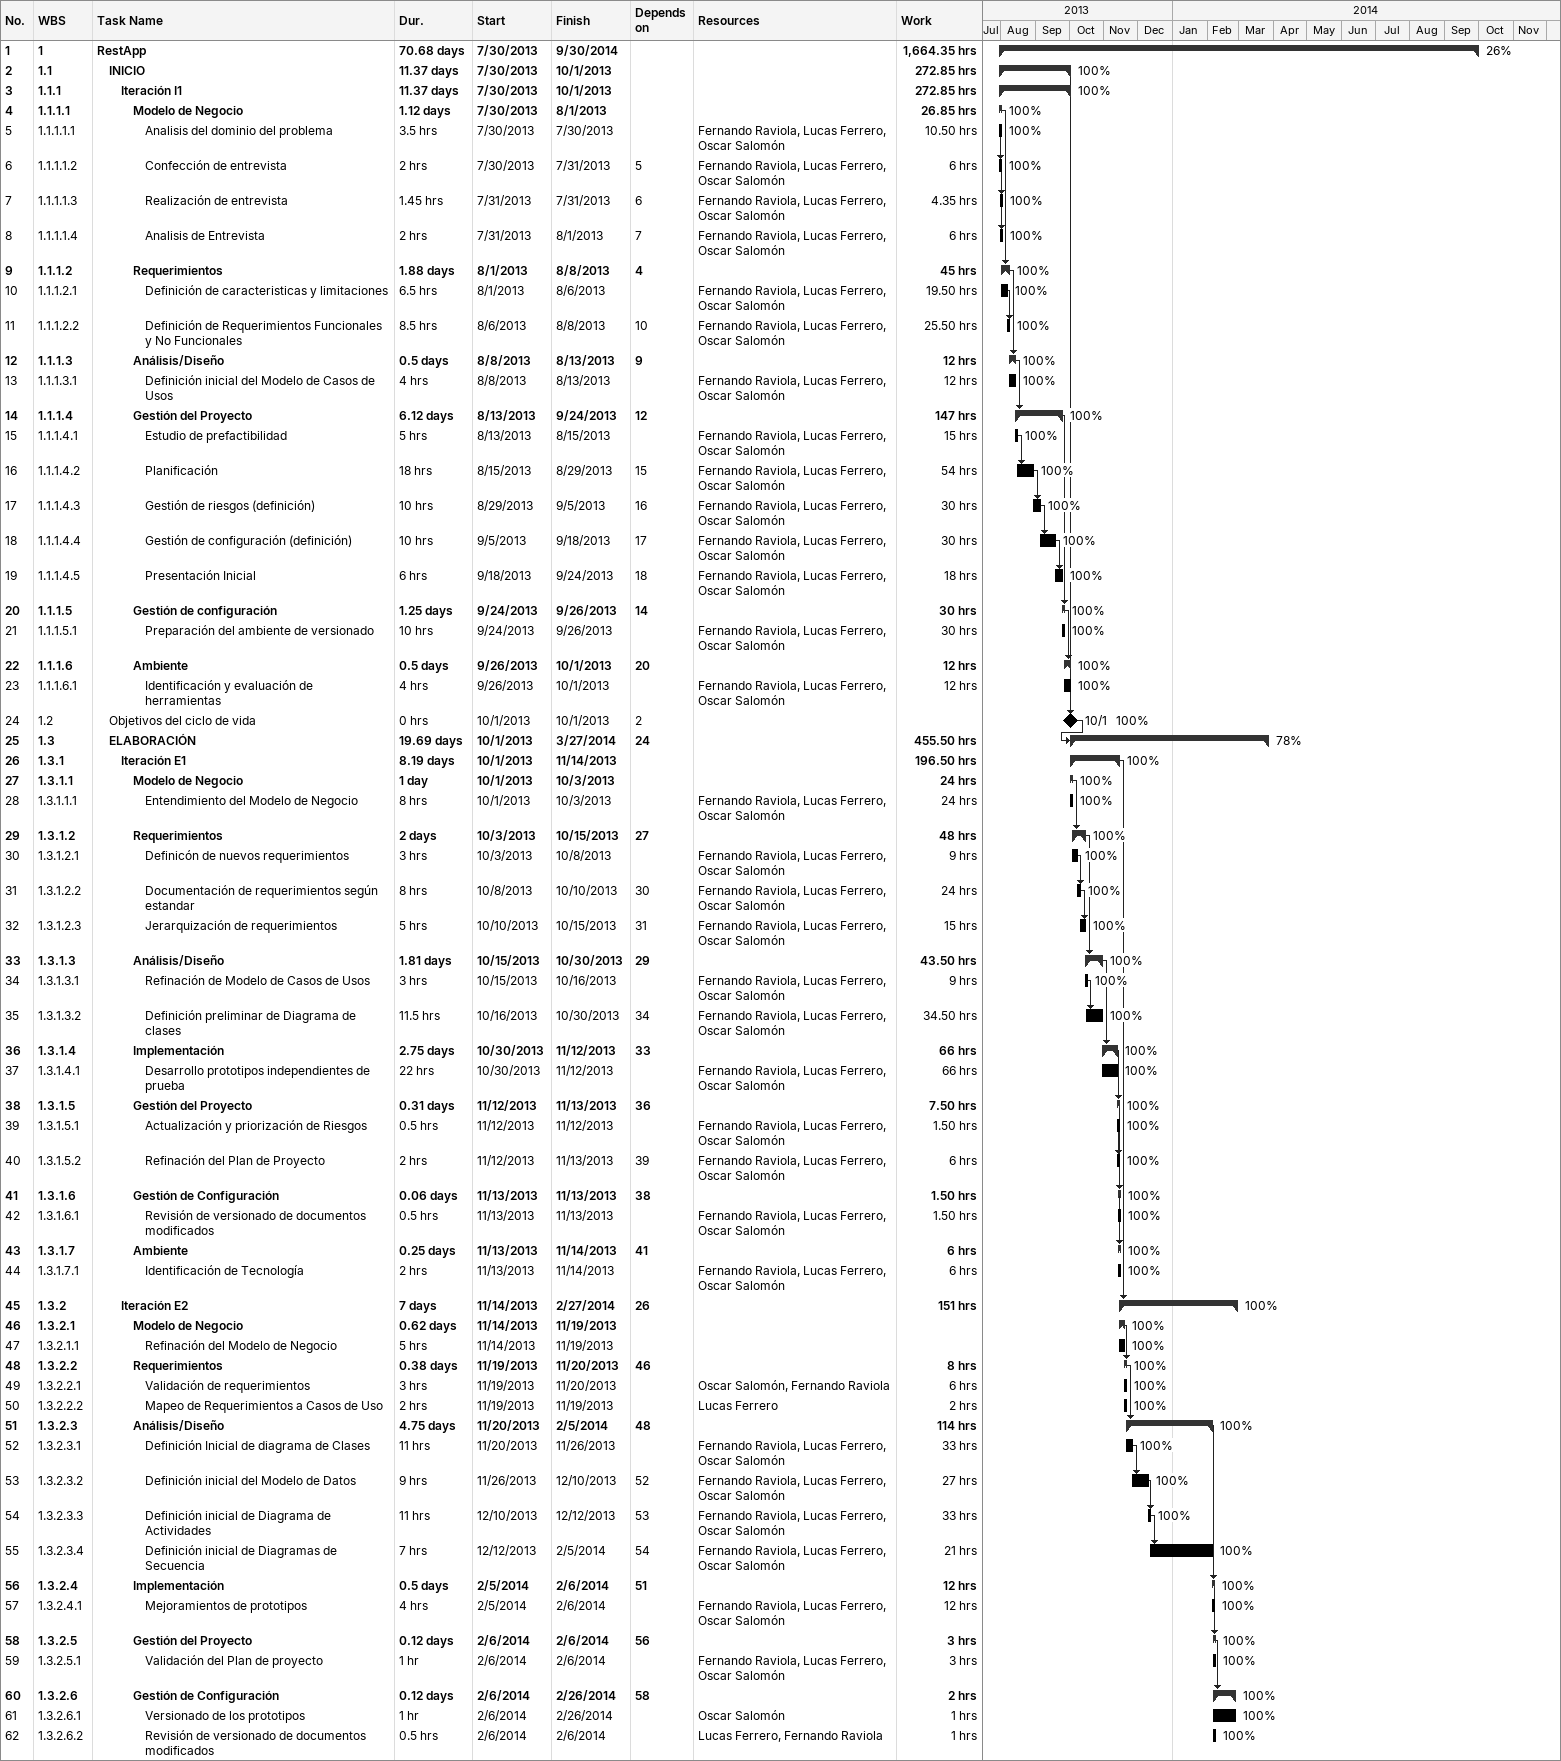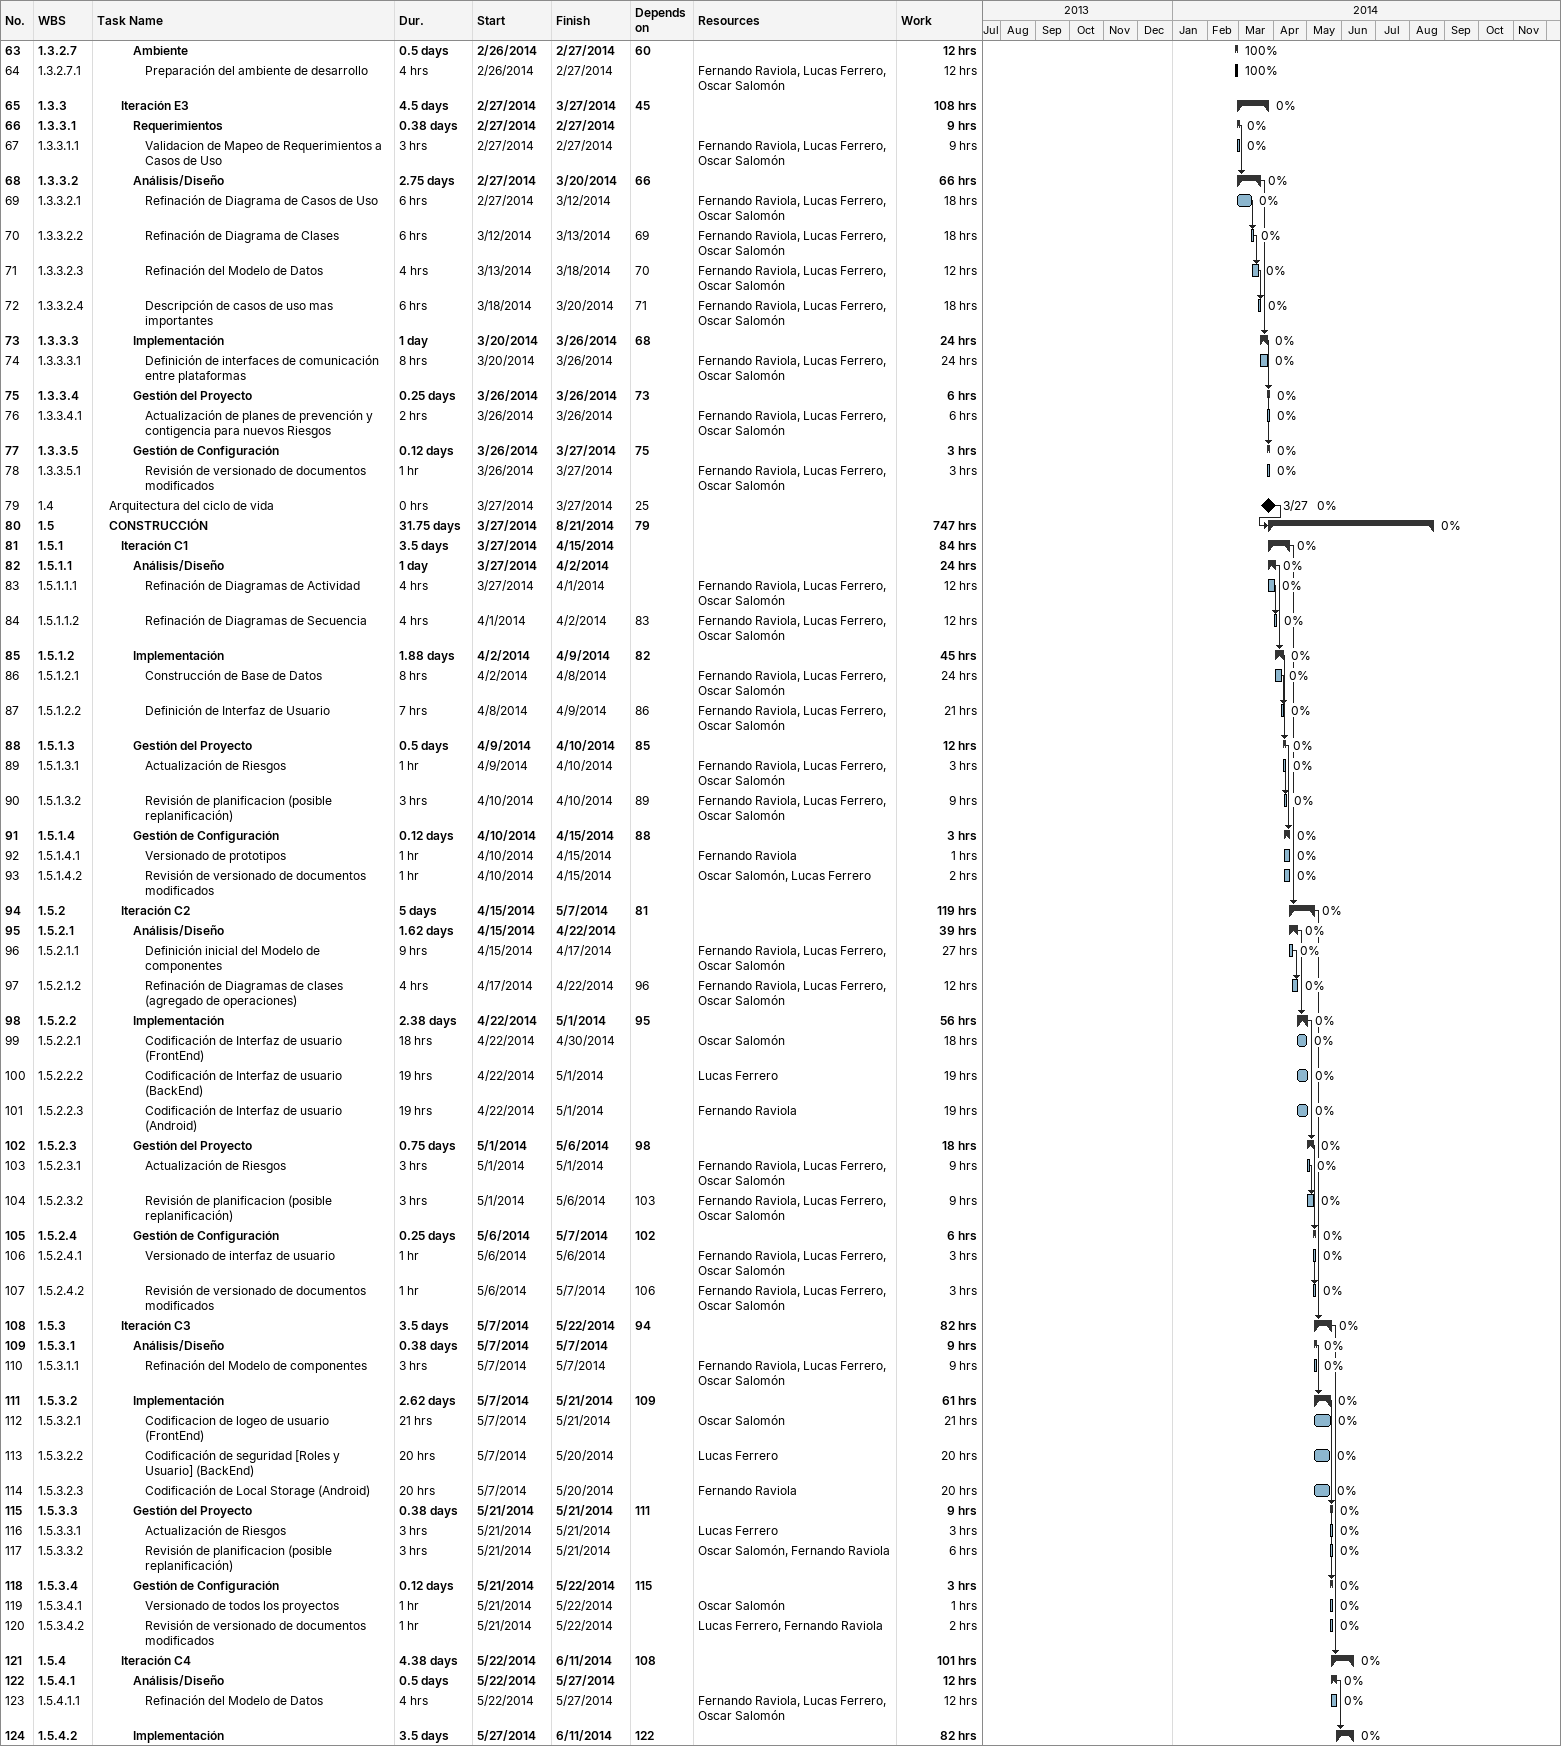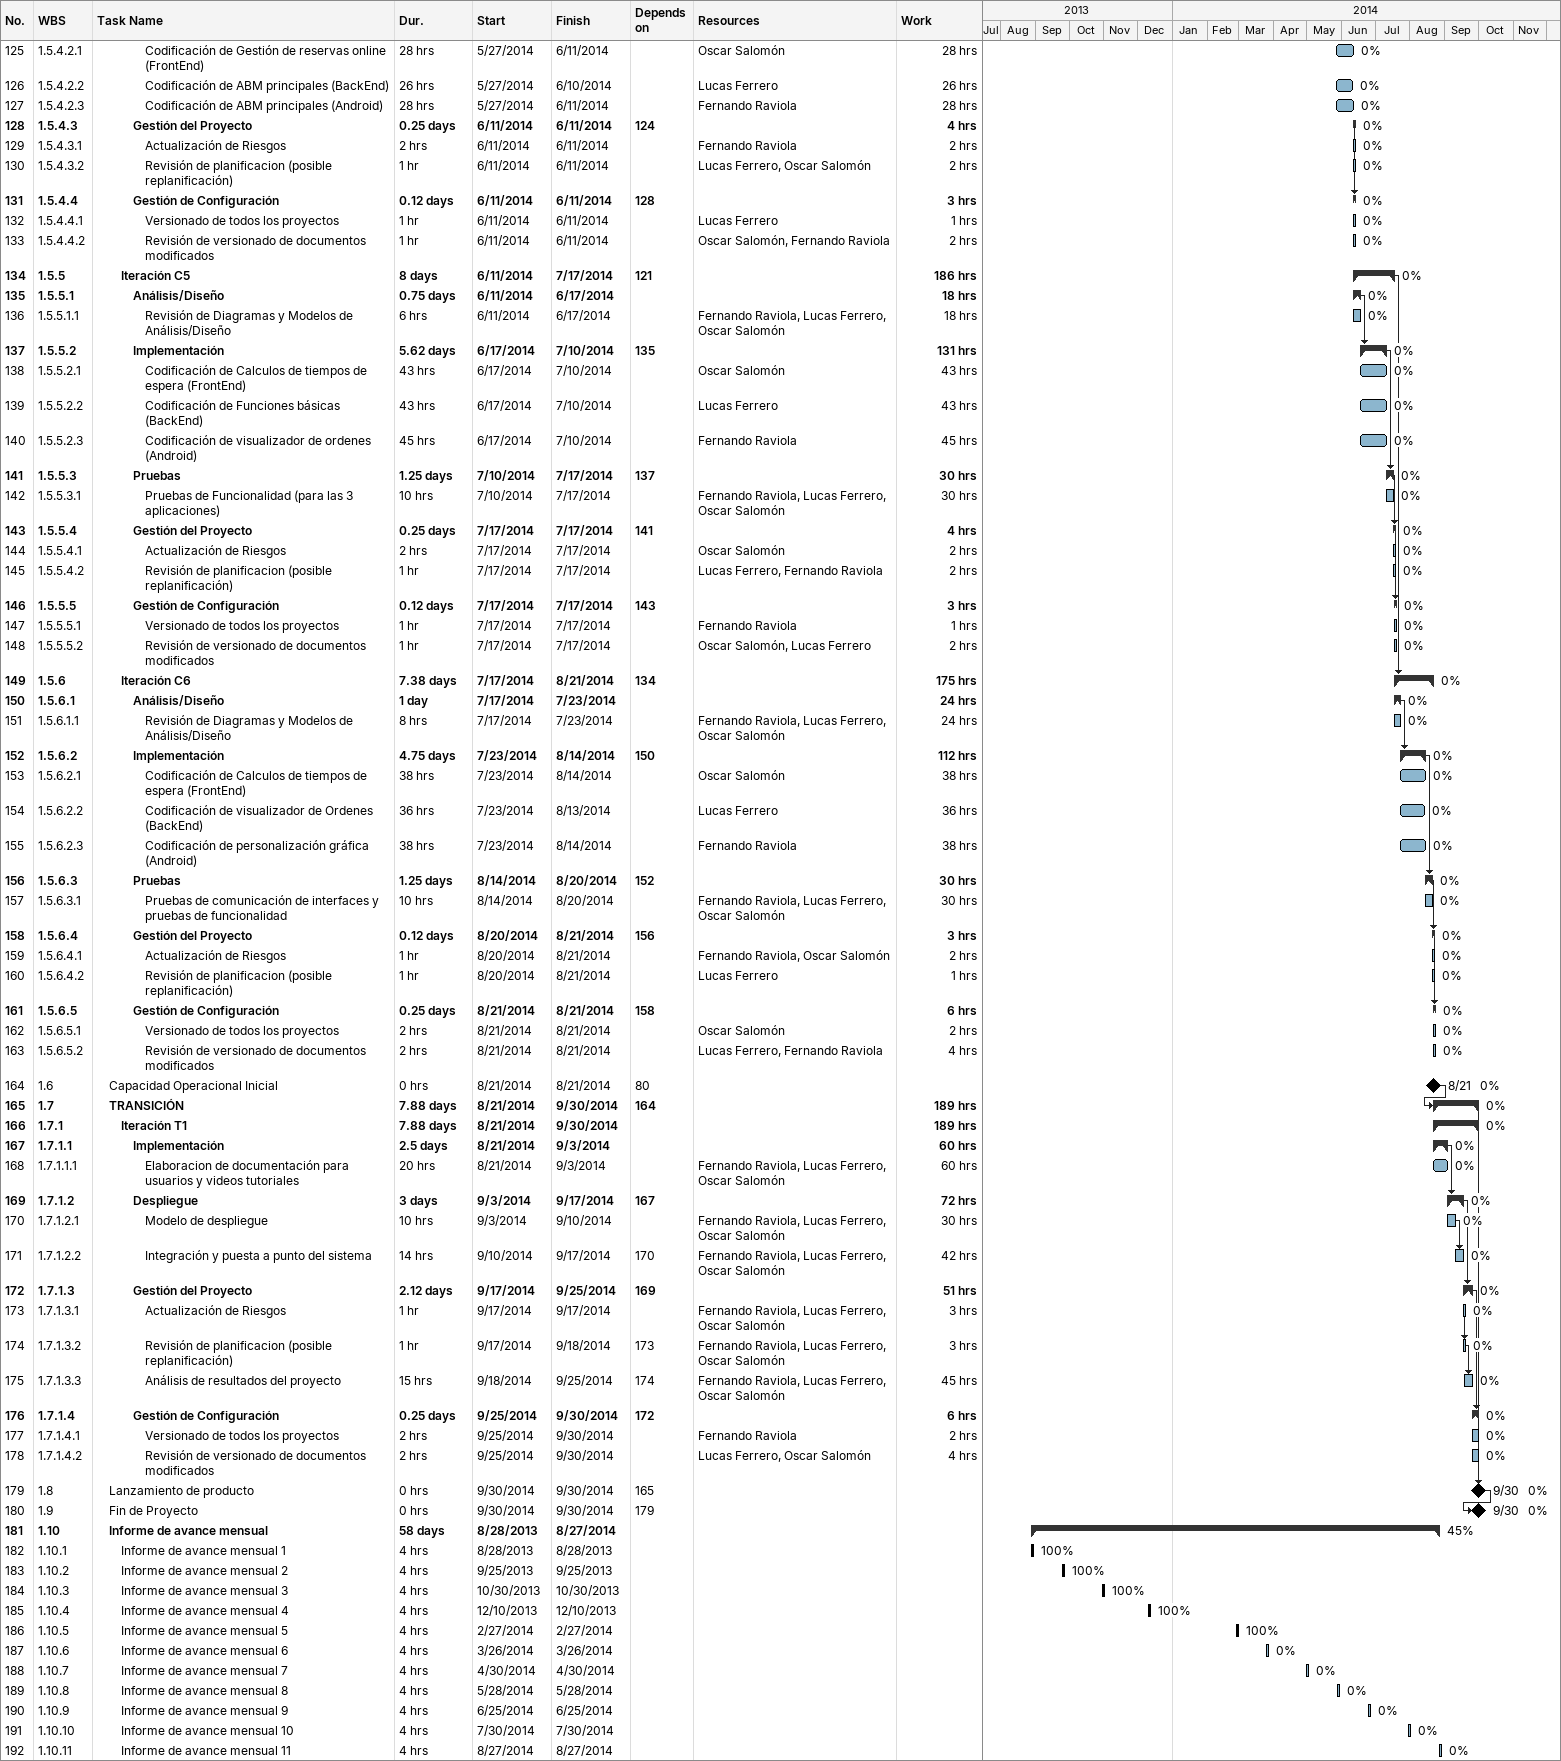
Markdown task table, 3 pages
| ID | WBS | Task | Duration | Start | Finish | Predecessors | Resources | % complete | Work (h) |
|---|---|---|---|---|---|---|---|---|---|
| 1 | 1 | **RestApp** | 70.68d | 2013-07-30 | 2014-09-30 |  |  | 26 | 1664.35 |
| 2 | 1.1 | **INICIO** | 11.37d | 2013-07-30 | 2013-10-01 |  |  | 100 | 272.85 |
| 3 | 1.1.1 | **Iteración I1** | 11.37d | 2013-07-30 | 2013-10-01 |  |  | 100 | 272.85 |
| 4 | 1.1.1.1 | **Modelo de Negocio** | 1.12d | 2013-07-30 | 2013-08-01 |  |  | 100 | 26.85 |
| 5 | 1.1.1.1.1 | Analisis del dominio del problema | 3.5h | 2013-07-30 | 2013-07-30 |  | Fernando Raviola, Lucas Ferrero, Oscar Salomón | 100 | 10.50 |
| 6 | 1.1.1.1.2 | Confección de entrevista | 2h | 2013-07-30 | 2013-07-31 | 5 | Fernando Raviola, Lucas Ferrero, Oscar Salomón | 100 | 6 |
| 7 | 1.1.1.1.3 | Realización de entrevista | 1.45h | 2013-07-31 | 2013-07-31 | 6 | Fernando Raviola, Lucas Ferrero, Oscar Salomón | 100 | 4.35 |
| 8 | 1.1.1.1.4 | Analisis de Entrevista | 2h | 2013-07-31 | 2013-08-01 | 7 | Fernando Raviola, Lucas Ferrero, Oscar Salomón | 100 | 6 |
| 9 | 1.1.1.2 | **Requerimientos** | 1.88d | 2013-08-01 | 2013-08-08 | 4 |  | 100 | 45 |
| 10 | 1.1.1.2.1 | Definición de caracteristicas y limitaciones | 6.5h | 2013-08-01 | 2013-08-06 |  | Fernando Raviola, Lucas Ferrero, Oscar Salomón | 100 | 19.50 |
| 11 | 1.1.1.2.2 | Definición de Requerimientos Funcionales y No Funcionales | 8.5h | 2013-08-06 | 2013-08-08 | 10 | Fernando Raviola, Lucas Ferrero, Oscar Salomón | 100 | 25.50 |
| 12 | 1.1.1.3 | **Análisis/Diseño** | 0.5d | 2013-08-08 | 2013-08-13 | 9 |  | 100 | 12 |
| 13 | 1.1.1.3.1 | Definición inicial del Modelo de Casos de Usos | 4h | 2013-08-08 | 2013-08-13 |  | Fernando Raviola, Lucas Ferrero, Oscar Salomón | 100 | 12 |
| 14 | 1.1.1.4 | **Gestión del Proyecto** | 6.12d | 2013-08-13 | 2013-09-24 | 12 |  | 100 | 147 |
| 15 | 1.1.1.4.1 | Estudio de prefactibilidad | 5h | 2013-08-13 | 2013-08-15 |  | Fernando Raviola, Lucas Ferrero, Oscar Salomón | 100 | 15 |
| 16 | 1.1.1.4.2 | Planificación | 18h | 2013-08-15 | 2013-08-29 | 15 | Fernando Raviola, Lucas Ferrero, Oscar Salomón | 100 | 54 |
| 17 | 1.1.1.4.3 | Gestión de riesgos (definición) | 10h | 2013-08-29 | 2013-09-05 | 16 | Fernando Raviola, Lucas Ferrero, Oscar Salomón | 100 | 30 |
| 18 | 1.1.1.4.4 | Gestión de configuración (definición) | 10h | 2013-09-05 | 2013-09-18 | 17 | Fernando Raviola, Lucas Ferrero, Oscar Salomón | 100 | 30 |
| 19 | 1.1.1.4.5 | Presentación Inicial | 6h | 2013-09-18 | 2013-09-24 | 18 | Fernando Raviola, Lucas Ferrero, Oscar Salomón | 100 | 18 |
| 20 | 1.1.1.5 | **Gestión de configuración** | 1.25d | 2013-09-24 | 2013-09-26 | 14 |  | 100 | 30 |
| 21 | 1.1.1.5.1 | Preparación del ambiente de versionado | 10h | 2013-09-24 | 2013-09-26 |  | Fernando Raviola, Lucas Ferrero, Oscar Salomón | 100 | 30 |
| 22 | 1.1.1.6 | **Ambiente** | 0.5d | 2013-09-26 | 2013-10-01 | 20 |  | 100 | 12 |
| 23 | 1.1.1.6.1 | Identificación y evaluación de herramientas | 4h | 2013-09-26 | 2013-10-01 |  | Fernando Raviola, Lucas Ferrero, Oscar Salomón | 100 | 12 |
| 24 | 1.2 | Objetivos del ciclo de vida | 0h | 2013-10-01 | 2013-10-01 | 2 |  | 100 |  |
| 25 | 1.3 | **ELABORACIÓN** | 19.69d | 2013-10-01 | 2014-03-27 | 24 |  | 78 | 455.50 |
| 26 | 1.3.1 | **Iteración E1** | 8.19d | 2013-10-01 | 2013-11-14 |  |  | 100 | 196.50 |
| 27 | 1.3.1.1 | **Modelo de Negocio** | 1d | 2013-10-01 | 2013-10-03 |  |  | 100 | 24 |
| 28 | 1.3.1.1.1 | Entendimiento del Modelo de Negocio | 8h | 2013-10-01 | 2013-10-03 |  | Fernando Raviola, Lucas Ferrero, Oscar Salomón | 100 | 24 |
| 29 | 1.3.1.2 | **Requerimientos** | 2d | 2013-10-03 | 2013-10-15 | 27 |  | 100 | 48 |
| 30 | 1.3.1.2.1 | Definicón de nuevos requerimientos | 3h | 2013-10-03 | 2013-10-08 |  | Fernando Raviola, Lucas Ferrero, Oscar Salomón | 100 | 9 |
| 31 | 1.3.1.2.2 | Documentación de requerimientos según estandar | 8h | 2013-10-08 | 2013-10-10 | 30 | Fernando Raviola, Lucas Ferrero, Oscar Salomón | 100 | 24 |
| 32 | 1.3.1.2.3 | Jerarquización de requerimientos | 5h | 2013-10-10 | 2013-10-15 | 31 | Fernando Raviola, Lucas Ferrero, Oscar Salomón | 100 | 15 |
| 33 | 1.3.1.3 | **Análisis/Diseño** | 1.81d | 2013-10-15 | 2013-10-30 | 29 |  | 100 | 43.50 |
| 34 | 1.3.1.3.1 | Refinación de Modelo de Casos de Usos | 3h | 2013-10-15 | 2013-10-16 |  | Fernando Raviola, Lucas Ferrero, Oscar Salomón | 100 | 9 |
| 35 | 1.3.1.3.2 | Definición preliminar de Diagrama de clases | 11.5h | 2013-10-16 | 2013-10-30 | 34 | Fernando Raviola, Lucas Ferrero, Oscar Salomón | 100 | 34.50 |
| 36 | 1.3.1.4 | **Implementación** | 2.75d | 2013-10-30 | 2013-11-12 | 33 |  | 100 | 66 |
| 37 | 1.3.1.4.1 | Desarrollo prototipos independientes de prueba | 22h | 2013-10-30 | 2013-11-12 |  | Fernando Raviola, Lucas Ferrero, Oscar Salomón | 100 | 66 |
| 38 | 1.3.1.5 | **Gestión del Proyecto** | 0.31d | 2013-11-12 | 2013-11-13 | 36 |  | 100 | 7.50 |
| 39 | 1.3.1.5.1 | Actualización y priorización de Riesgos | 0.5h | 2013-11-12 | 2013-11-12 |  | Fernando Raviola, Lucas Ferrero, Oscar Salomón | 100 | 1.50 |
| 40 | 1.3.1.5.2 | Refinación del Plan de Proyecto | 2h | 2013-11-12 | 2013-11-13 | 39 | Fernando Raviola, Lucas Ferrero, Oscar Salomón | 100 | 6 |
| 41 | 1.3.1.6 | **Gestión de Configuración** | 0.06d | 2013-11-13 | 2013-11-13 | 38 |  | 100 | 1.50 |
| 42 | 1.3.1.6.1 | Revisión de versionado de documentos modificados | 0.5h | 2013-11-13 | 2013-11-13 |  | Fernando Raviola, Lucas Ferrero, Oscar Salomón | 100 | 1.50 |
| 43 | 1.3.1.7 | **Ambiente** | 0.25d | 2013-11-13 | 2013-11-14 | 41 |  | 100 | 6 |
| 44 | 1.3.1.7.1 | Identificación de Tecnología | 2h | 2013-11-13 | 2013-11-14 |  | Fernando Raviola, Lucas Ferrero, Oscar Salomón | 100 | 6 |
| 45 | 1.3.2 | **Iteración E2** | 7d | 2013-11-14 | 2014-02-27 | 26 |  | 100 | 151 |
| 46 | 1.3.2.1 | **Modelo de Negocio** | 0.62d | 2013-11-14 | 2013-11-19 |  |  | 100 |  |
| 47 | 1.3.2.1.1 | Refinación del Modelo de Negocio | 5h | 2013-11-14 | 2013-11-19 |  |  | 100 |  |
| 48 | 1.3.2.2 | **Requerimientos** | 0.38d | 2013-11-19 | 2013-11-20 | 46 |  | 100 | 8 |
| 49 | 1.3.2.2.1 | Validación de requerimientos | 3h | 2013-11-19 | 2013-11-20 |  | Oscar Salomón, Fernando Raviola | 100 | 6 |
| 50 | 1.3.2.2.2 | Mapeo de Requerimientos a Casos de Uso | 2h | 2013-11-19 | 2013-11-19 |  | Lucas Ferrero | 100 | 2 |
| 51 | 1.3.2.3 | **Análisis/Diseño** | 4.75d | 2013-11-20 | 2014-02-05 | 48 |  | 100 | 114 |
| 52 | 1.3.2.3.1 | Definición Inicial de diagrama de Clases | 11h | 2013-11-20 | 2013-11-26 |  | Fernando Raviola, Lucas Ferrero, Oscar Salomón | 100 | 33 |
| 53 | 1.3.2.3.2 | Definición inicial del Modelo de Datos | 9h | 2013-11-26 | 2013-12-10 | 52 | Fernando Raviola, Lucas Ferrero, Oscar Salomón | 100 | 27 |
| 54 | 1.3.2.3.3 | Definición inicial de Diagrama de Actividades | 11h | 2013-12-10 | 2013-12-12 | 53 | Fernando Raviola, Lucas Ferrero, Oscar Salomón | 100 | 33 |
| 55 | 1.3.2.3.4 | Definición inicial de Diagramas de Secuencia | 7h | 2013-12-12 | 2014-02-05 | 54 | Fernando Raviola, Lucas Ferrero, Oscar Salomón | 100 | 21 |
| 56 | 1.3.2.4 | **Implementación** | 0.5d | 2014-02-05 | 2014-02-06 | 51 |  | 100 | 12 |
| 57 | 1.3.2.4.1 | Mejoramientos de prototipos | 4h | 2014-02-05 | 2014-02-06 |  | Fernando Raviola, Lucas Ferrero, Oscar Salomón | 100 | 12 |
| 58 | 1.3.2.5 | **Gestión del Proyecto** | 0.12d | 2014-02-06 | 2014-02-06 | 56 |  | 100 | 3 |
| 59 | 1.3.2.5.1 | Validación del Plan de proyecto | 1h | 2014-02-06 | 2014-02-06 |  | Fernando Raviola, Lucas Ferrero, Oscar Salomón | 100 | 3 |
| 60 | 1.3.2.6 | **Gestión de Configuración** | 0.12d | 2014-02-06 | 2014-02-26 | 58 |  | 100 | 2 |
| 61 | 1.3.2.6.1 | Versionado de los prototipos | 1h | 2014-02-06 | 2014-02-26 |  | Oscar Salomón | 100 | 1 |
| 62 | 1.3.2.6.2 | Revisión de versionado de documentos modificados | 0.5h | 2014-02-06 | 2014-02-06 |  | Lucas Ferrero, Fernando Raviola | 100 | 1 |
| 63 | 1.3.2.7 | **Ambiente** | 0.5d | 2014-02-26 | 2014-02-27 | 60 |  | 100 | 12 |
| 64 | 1.3.2.7.1 | Preparación del ambiente de desarrollo | 4h | 2014-02-26 | 2014-02-27 |  | Fernando Raviola, Lucas Ferrero, Oscar Salomón | 100 | 12 |
| 65 | 1.3.3 | **Iteración E3** | 4.5d | 2014-02-27 | 2014-03-27 | 45 |  | 0 | 108 |
| 66 | 1.3.3.1 | **Requerimientos** | 0.38d | 2014-02-27 | 2014-02-27 |  |  | 0 | 9 |
| 67 | 1.3.3.1.1 | Validacion de Mapeo de Requerimientos a Casos de Uso | 3h | 2014-02-27 | 2014-02-27 |  | Fernando Raviola, Lucas Ferrero, Oscar Salomón | 0 | 9 |
| 68 | 1.3.3.2 | **Análisis/Diseño** | 2.75d | 2014-02-27 | 2014-03-20 | 66 |  | 0 | 66 |
| 69 | 1.3.3.2.1 | Refinación de Diagrama de Casos de Uso | 6h | 2014-02-27 | 2014-03-12 |  | Fernando Raviola, Lucas Ferrero, Oscar Salomón | 0 | 18 |
| 70 | 1.3.3.2.2 | Refinación de Diagrama de Clases | 6h | 2014-03-12 | 2014-03-13 | 69 | Fernando Raviola, Lucas Ferrero, Oscar Salomón | 0 | 18 |
| 71 | 1.3.3.2.3 | Refinación del Modelo de Datos | 4h | 2014-03-13 | 2014-03-18 | 70 | Fernando Raviola, Lucas Ferrero, Oscar Salomón | 0 | 12 |
| 72 | 1.3.3.2.4 | Descripción de casos de uso mas importantes | 6h | 2014-03-18 | 2014-03-20 | 71 | Fernando Raviola, Lucas Ferrero, Oscar Salomón | 0 | 18 |
| 73 | 1.3.3.3 | **Implementación** | 1d | 2014-03-20 | 2014-03-26 | 68 |  | 0 | 24 |
| 74 | 1.3.3.3.1 | Definición de interfaces de comunicación entre plataformas | 8h | 2014-03-20 | 2014-03-26 |  | Fernando Raviola, Lucas Ferrero, Oscar Salomón | 0 | 24 |
| 75 | 1.3.3.4 | **Gestión del Proyecto** | 0.25d | 2014-03-26 | 2014-03-26 | 73 |  | 0 | 6 |
| 76 | 1.3.3.4.1 | Actualización de planes de prevención y contigencia para nuevos Riesgos | 2h | 2014-03-26 | 2014-03-26 |  | Fernando Raviola, Lucas Ferrero, Oscar Salomón | 0 | 6 |
| 77 | 1.3.3.5 | **Gestión de Configuración** | 0.12d | 2014-03-26 | 2014-03-27 | 75 |  | 0 | 3 |
| 78 | 1.3.3.5.1 | Revisión de versionado de documentos modificados | 1h | 2014-03-26 | 2014-03-27 |  | Fernando Raviola, Lucas Ferrero, Oscar Salomón | 0 | 3 |
| 79 | 1.4 | Arquitectura del ciclo de vida | 0h | 2014-03-27 | 2014-03-27 | 25 |  | 0 |  |
| 80 | 1.5 | **CONSTRUCCIÓN** | 31.75d | 2014-03-27 | 2014-08-21 | 79 |  | 0 | 747 |
| 81 | 1.5.1 | **Iteración C1** | 3.5d | 2014-03-27 | 2014-04-15 |  |  | 0 | 84 |
| 82 | 1.5.1.1 | **Análisis/Diseño** | 1d | 2014-03-27 | 2014-04-02 |  |  | 0 | 24 |
| 83 | 1.5.1.1.1 | Refinación de Diagramas de Actividad | 4h | 2014-03-27 | 2014-04-01 |  | Fernando Raviola, Lucas Ferrero, Oscar Salomón | 0 | 12 |
| 84 | 1.5.1.1.2 | Refinación de Diagramas de Secuencia | 4h | 2014-04-01 | 2014-04-02 | 83 | Fernando Raviola, Lucas Ferrero, Oscar Salomón | 0 | 12 |
| 85 | 1.5.1.2 | **Implementación** | 1.88d | 2014-04-02 | 2014-04-09 | 82 |  | 0 | 45 |
| 86 | 1.5.1.2.1 | Construcción de Base de Datos | 8h | 2014-04-02 | 2014-04-08 |  | Fernando Raviola, Lucas Ferrero, Oscar Salomón | 0 | 24 |
| 87 | 1.5.1.2.2 | Definición de Interfaz de Usuario | 7h | 2014-04-08 | 2014-04-09 | 86 | Fernando Raviola, Lucas Ferrero, Oscar Salomón | 0 | 21 |
| 88 | 1.5.1.3 | **Gestión del Proyecto** | 0.5d | 2014-04-09 | 2014-04-10 | 85 |  | 0 | 12 |
| 89 | 1.5.1.3.1 | Actualización de Riesgos | 1h | 2014-04-09 | 2014-04-10 |  | Fernando Raviola, Lucas Ferrero, Oscar Salomón | 0 | 3 |
| 90 | 1.5.1.3.2 | Revisión de planificacion (posible replanificación) | 3h | 2014-04-10 | 2014-04-10 | 89 | Fernando Raviola, Lucas Ferrero, Oscar Salomón | 0 | 9 |
| 91 | 1.5.1.4 | **Gestión de Configuración** | 0.12d | 2014-04-10 | 2014-04-15 | 88 |  | 0 | 3 |
| 92 | 1.5.1.4.1 | Versionado de prototipos | 1h | 2014-04-10 | 2014-04-15 |  | Fernando Raviola | 0 | 1 |
| 93 | 1.5.1.4.2 | Revisión de versionado de documentos modificados | 1h | 2014-04-10 | 2014-04-15 |  | Oscar Salomón, Lucas Ferrero | 0 | 2 |
| 94 | 1.5.2 | **Iteración C2** | 5d | 2014-04-15 | 2014-05-07 | 81 |  | 0 | 119 |
| 95 | 1.5.2.1 | **Análisis/Diseño** | 1.62d | 2014-04-15 | 2014-04-22 |  |  | 0 | 39 |
| 96 | 1.5.2.1.1 | Definición inicial del Modelo de componentes | 9h | 2014-04-15 | 2014-04-17 |  | Fernando Raviola, Lucas Ferrero, Oscar Salomón | 0 | 27 |
| 97 | 1.5.2.1.2 | Refinación de Diagramas de clases (agregado de operaciones) | 4h | 2014-04-17 | 2014-04-22 | 96 | Fernando Raviola, Lucas Ferrero, Oscar Salomón | 0 | 12 |
| 98 | 1.5.2.2 | **Implementación** | 2.38d | 2014-04-22 | 2014-05-01 | 95 |  | 0 | 56 |
| 99 | 1.5.2.2.1 | Codificación de Interfaz de usuario (FrontEnd) | 18h | 2014-04-22 | 2014-04-30 |  | Oscar Salomón | 0 | 18 |
| 100 | 1.5.2.2.2 | Codificación de Interfaz de usuario (BackEnd) | 19h | 2014-04-22 | 2014-05-01 |  | Lucas Ferrero | 0 | 19 |
| 101 | 1.5.2.2.3 | Codificación de Interfaz de usuario (Android) | 19h | 2014-04-22 | 2014-05-01 |  | Fernando Raviola | 0 | 19 |
| 102 | 1.5.2.3 | **Gestión del Proyecto** | 0.75d | 2014-05-01 | 2014-05-06 | 98 |  | 0 | 18 |
| 103 | 1.5.2.3.1 | Actualización de Riesgos | 3h | 2014-05-01 | 2014-05-01 |  | Fernando Raviola, Lucas Ferrero, Oscar Salomón | 0 | 9 |
| 104 | 1.5.2.3.2 | Revisión de planificacion (posible replanificación) | 3h | 2014-05-01 | 2014-05-06 | 103 | Fernando Raviola, Lucas Ferrero, Oscar Salomón | 0 | 9 |
| 105 | 1.5.2.4 | **Gestión de Configuración** | 0.25d | 2014-05-06 | 2014-05-07 | 102 |  | 0 | 6 |
| 106 | 1.5.2.4.1 | Versionado de interfaz de usuario | 1h | 2014-05-06 | 2014-05-06 |  | Fernando Raviola, Lucas Ferrero, Oscar Salomón | 0 | 3 |
| 107 | 1.5.2.4.2 | Revisión de versionado de documentos modificados | 1h | 2014-05-06 | 2014-05-07 | 106 | Fernando Raviola, Lucas Ferrero, Oscar Salomón | 0 | 3 |
| 108 | 1.5.3 | **Iteración C3** | 3.5d | 2014-05-07 | 2014-05-22 | 94 |  | 0 | 82 |
| 109 | 1.5.3.1 | **Análisis/Diseño** | 0.38d | 2014-05-07 | 2014-05-07 |  |  | 0 | 9 |
| 110 | 1.5.3.1.1 | Refinación del Modelo de componentes | 3h | 2014-05-07 | 2014-05-07 |  | Fernando Raviola, Lucas Ferrero, Oscar Salomón | 0 | 9 |
| 111 | 1.5.3.2 | **Implementación** | 2.62d | 2014-05-07 | 2014-05-21 | 109 |  | 0 | 61 |
| 112 | 1.5.3.2.1 | Codificacion de logeo de usuario (FrontEnd) | 21h | 2014-05-07 | 2014-05-21 |  | Oscar Salomón | 0 | 21 |
| 113 | 1.5.3.2.2 | Codificación de seguridad [Roles y Usuario] (BackEnd) | 20h | 2014-05-07 | 2014-05-20 |  | Lucas Ferrero | 0 | 20 |
| 114 | 1.5.3.2.3 | Codificación de Local Storage (Android) | 20h | 2014-05-07 | 2014-05-20 |  | Fernando Raviola | 0 | 20 |
| 115 | 1.5.3.3 | **Gestión del Proyecto** | 0.38d | 2014-05-21 | 2014-05-21 | 111 |  | 0 | 9 |
| 116 | 1.5.3.3.1 | Actualización de Riesgos | 3h | 2014-05-21 | 2014-05-21 |  | Lucas Ferrero | 0 | 3 |
| 117 | 1.5.3.3.2 | Revisión de planificacion (posible replanificación) | 3h | 2014-05-21 | 2014-05-21 |  | Oscar Salomón, Fernando Raviola | 0 | 6 |
| 118 | 1.5.3.4 | **Gestión de Configuración** | 0.12d | 2014-05-21 | 2014-05-22 | 115 |  | 0 | 3 |
| 119 | 1.5.3.4.1 | Versionado de todos los proyectos | 1h | 2014-05-21 | 2014-05-22 |  | Oscar Salomón | 0 | 1 |
| 120 | 1.5.3.4.2 | Revisión de versionado de documentos modificados | 1h | 2014-05-21 | 2014-05-22 |  | Lucas Ferrero, Fernando Raviola | 0 | 2 |
| 121 | 1.5.4 | **Iteración C4** | 4.38d | 2014-05-22 | 2014-06-11 | 108 |  | 0 | 101 |
| 122 | 1.5.4.1 | **Análisis/Diseño** | 0.5d | 2014-05-22 | 2014-05-27 |  |  | 0 | 12 |
| 123 | 1.5.4.1.1 | Refinación del Modelo de Datos | 4h | 2014-05-22 | 2014-05-27 |  | Fernando Raviola, Lucas Ferrero, Oscar Salomón | 0 | 12 |
| 124 | 1.5.4.2 | **Implementación** | 3.5d | 2014-05-27 | 2014-06-11 | 122 |  | 0 | 82 |
| 125 | 1.5.4.2.1 | Codificación de Gestión de reservas online (FrontEnd) | 28h | 2014-05-27 | 2014-06-11 |  | Oscar Salomón | 0 | 28 |
| 126 | 1.5.4.2.2 | Codificación de ABM principales (BackEnd) | 26h | 2014-05-27 | 2014-06-10 |  | Lucas Ferrero | 0 | 26 |
| 127 | 1.5.4.2.3 | Codificación de ABM principales (Android) | 28h | 2014-05-27 | 2014-06-11 |  | Fernando Raviola | 0 | 28 |
| 128 | 1.5.4.3 | **Gestión del Proyecto** | 0.25d | 2014-06-11 | 2014-06-11 | 124 |  | 0 | 4 |
| 129 | 1.5.4.3.1 | Actualización de Riesgos | 2h | 2014-06-11 | 2014-06-11 |  | Fernando Raviola | 0 | 2 |
| 130 | 1.5.4.3.2 | Revisión de planificacion (posible replanificación) | 1h | 2014-06-11 | 2014-06-11 |  | Lucas Ferrero, Oscar Salomón | 0 | 2 |
| 131 | 1.5.4.4 | **Gestión de Configuración** | 0.12d | 2014-06-11 | 2014-06-11 | 128 |  | 0 | 3 |
| 132 | 1.5.4.4.1 | Versionado de todos los proyectos | 1h | 2014-06-11 | 2014-06-11 |  | Lucas Ferrero | 0 | 1 |
| 133 | 1.5.4.4.2 | Revisión de versionado de documentos modificados | 1h | 2014-06-11 | 2014-06-11 |  | Oscar Salomón, Fernando Raviola | 0 | 2 |
| 134 | 1.5.5 | **Iteración C5** | 8d | 2014-06-11 | 2014-07-17 | 121 |  | 0 | 186 |
| 135 | 1.5.5.1 | **Análisis/Diseño** | 0.75d | 2014-06-11 | 2014-06-17 |  |  | 0 | 18 |
| 136 | 1.5.5.1.1 | Revisión de Diagramas y Modelos de Análisis/Diseño | 6h | 2014-06-11 | 2014-06-17 |  | Fernando Raviola, Lucas Ferrero, Oscar Salomón | 0 | 18 |
| 137 | 1.5.5.2 | **Implementación** | 5.62d | 2014-06-17 | 2014-07-10 | 135 |  | 0 | 131 |
| 138 | 1.5.5.2.1 | Codificación de Calculos de tiempos de espera (FrontEnd) | 43h | 2014-06-17 | 2014-07-10 |  | Oscar Salomón | 0 | 43 |
| 139 | 1.5.5.2.2 | Codificación de Funciones básicas (BackEnd) | 43h | 2014-06-17 | 2014-07-10 |  | Lucas Ferrero | 0 | 43 |
| 140 | 1.5.5.2.3 | Codificación de visualizador de ordenes (Android) | 45h | 2014-06-17 | 2014-07-10 |  | Fernando Raviola | 0 | 45 |
| 141 | 1.5.5.3 | **Pruebas** | 1.25d | 2014-07-10 | 2014-07-17 | 137 |  | 0 | 30 |
| 142 | 1.5.5.3.1 | Pruebas de Funcionalidad (para las 3 aplicaciones) | 10h | 2014-07-10 | 2014-07-17 |  | Fernando Raviola, Lucas Ferrero, Oscar Salomón | 0 | 30 |
| 143 | 1.5.5.4 | **Gestión del Proyecto** | 0.25d | 2014-07-17 | 2014-07-17 | 141 |  | 0 | 4 |
| 144 | 1.5.5.4.1 | Actualización de Riesgos | 2h | 2014-07-17 | 2014-07-17 |  | Oscar Salomón | 0 | 2 |
| 145 | 1.5.5.4.2 | Revisión de planificacion (posible replanificación) | 1h | 2014-07-17 | 2014-07-17 |  | Lucas Ferrero, Fernando Raviola | 0 | 2 |
| 146 | 1.5.5.5 | **Gestión de Configuración** | 0.12d | 2014-07-17 | 2014-07-17 | 143 |  | 0 | 3 |
| 147 | 1.5.5.5.1 | Versionado de todos los proyectos | 1h | 2014-07-17 | 2014-07-17 |  | Fernando Raviola | 0 | 1 |
| 148 | 1.5.5.5.2 | Revisión de versionado de documentos modificados | 1h | 2014-07-17 | 2014-07-17 |  | Oscar Salomón, Lucas Ferrero | 0 | 2 |
| 149 | 1.5.6 | **Iteración C6** | 7.38d | 2014-07-17 | 2014-08-21 | 134 |  | 0 | 175 |
| 150 | 1.5.6.1 | **Análisis/Diseño** | 1d | 2014-07-17 | 2014-07-23 |  |  | 0 | 24 |
| 151 | 1.5.6.1.1 | Revisión de Diagramas y Modelos de Análisis/Diseño | 8h | 2014-07-17 | 2014-07-23 |  | Fernando Raviola, Lucas Ferrero, Oscar Salomón | 0 | 24 |
| 152 | 1.5.6.2 | **Implementación** | 4.75d | 2014-07-23 | 2014-08-14 | 150 |  | 0 | 112 |
| 153 | 1.5.6.2.1 | Codificación de Calculos de tiempos de espera (FrontEnd) | 38h | 2014-07-23 | 2014-08-14 |  | Oscar Salomón | 0 | 38 |
| 154 | 1.5.6.2.2 | Codificación de visualizador de Ordenes (BackEnd) | 36h | 2014-07-23 | 2014-08-13 |  | Lucas Ferrero | 0 | 36 |
| 155 | 1.5.6.2.3 | Codificación de personalización gráfica (Android) | 38h | 2014-07-23 | 2014-08-14 |  | Fernando Raviola | 0 | 38 |
| 156 | 1.5.6.3 | **Pruebas** | 1.25d | 2014-08-14 | 2014-08-20 | 152 |  | 0 | 30 |
| 157 | 1.5.6.3.1 | Pruebas de comunicación de interfaces y pruebas de funcionalidad | 10h | 2014-08-14 | 2014-08-20 |  | Fernando Raviola, Lucas Ferrero, Oscar Salomón | 0 | 30 |
| 158 | 1.5.6.4 | **Gestión del Proyecto** | 0.12d | 2014-08-20 | 2014-08-21 | 156 |  | 0 | 3 |
| 159 | 1.5.6.4.1 | Actualización de Riesgos | 1h | 2014-08-20 | 2014-08-21 |  | Fernando Raviola, Oscar Salomón | 0 | 2 |
| 160 | 1.5.6.4.2 | Revisión de planificacion (posible replanificación) | 1h | 2014-08-20 | 2014-08-21 |  | Lucas Ferrero | 0 | 1 |
| 161 | 1.5.6.5 | **Gestión de Configuración** | 0.25d | 2014-08-21 | 2014-08-21 | 158 |  | 0 | 6 |
| 162 | 1.5.6.5.1 | Versionado de todos los proyectos | 2h | 2014-08-21 | 2014-08-21 |  | Oscar Salomón | 0 | 2 |
| 163 | 1.5.6.5.2 | Revisión de versionado de documentos modificados | 2h | 2014-08-21 | 2014-08-21 |  | Lucas Ferrero, Fernando Raviola | 0 | 4 |
| 164 | 1.6 | Capacidad Operacional Inicial | 0h | 2014-08-21 | 2014-08-21 | 80 |  | 0 |  |
| 165 | 1.7 | **TRANSICIÓN** | 7.88d | 2014-08-21 | 2014-09-30 | 164 |  | 0 | 189 |
| 166 | 1.7.1 | **Iteración T1** | 7.88d | 2014-08-21 | 2014-09-30 |  |  | 0 | 189 |
| 167 | 1.7.1.1 | **Implementación** | 2.5d | 2014-08-21 | 2014-09-03 |  |  | 0 | 60 |
| 168 | 1.7.1.1.1 | Elaboracion de documentación para usuarios y videos tutoriales | 20h | 2014-08-21 | 2014-09-03 |  | Fernando Raviola, Lucas Ferrero, Oscar Salomón | 0 | 60 |
| 169 | 1.7.1.2 | **Despliegue** | 3d | 2014-09-03 | 2014-09-17 | 167 |  | 0 | 72 |
| 170 | 1.7.1.2.1 | Modelo de despliegue | 10h | 2014-09-03 | 2014-09-10 |  | Fernando Raviola, Lucas Ferrero, Oscar Salomón | 0 | 30 |
| 171 | 1.7.1.2.2 | Integración y puesta a punto del sistema | 14h | 2014-09-10 | 2014-09-17 | 170 | Fernando Raviola, Lucas Ferrero, Oscar Salomón | 0 | 42 |
| 172 | 1.7.1.3 | **Gestión del Proyecto** | 2.12d | 2014-09-17 | 2014-09-25 | 169 |  | 0 | 51 |
| 173 | 1.7.1.3.1 | Actualización de Riesgos | 1h | 2014-09-17 | 2014-09-17 |  | Fernando Raviola, Lucas Ferrero, Oscar Salomón | 0 | 3 |
| 174 | 1.7.1.3.2 | Revisión de planificacion (posible replanificación) | 1h | 2014-09-17 | 2014-09-18 | 173 | Fernando Raviola, Lucas Ferrero, Oscar Salomón | 0 | 3 |
| 175 | 1.7.1.3.3 | Análisis de resultados del proyecto | 15h | 2014-09-18 | 2014-09-25 | 174 | Fernando Raviola, Lucas Ferrero, Oscar Salomón | 0 | 45 |
| 176 | 1.7.1.4 | **Gestión de Configuración** | 0.25d | 2014-09-25 | 2014-09-30 | 172 |  | 0 | 6 |
| 177 | 1.7.1.4.1 | Versionado de todos los proyectos | 2h | 2014-09-25 | 2014-09-30 |  | Fernando Raviola | 0 | 2 |
| 178 | 1.7.1.4.2 | Revisión de versionado de documentos modificados | 2h | 2014-09-25 | 2014-09-30 |  | Lucas Ferrero, Oscar Salomón | 0 | 4 |
| 179 | 1.8 | Lanzamiento de producto | 0h | 2014-09-30 | 2014-09-30 | 165 |  | 0 |  |
| 180 | 1.9 | Fin de Proyecto | 0h | 2014-09-30 | 2014-09-30 | 179 |  | 0 |  |
| 181 | 1.10 | **Informe de avance mensual** | 58d | 2013-08-28 | 2014-08-27 |  |  | 45 |  |
| 182 | 1.10.1 | Informe de avance mensual 1 | 4h | 2013-08-28 | 2013-08-28 |  |  | 100 |  |
| 183 | 1.10.2 | Informe de avance mensual 2 | 4h | 2013-09-25 | 2013-09-25 |  |  | 100 |  |
| 184 | 1.10.3 | Informe de avance mensual 3 | 4h | 2013-10-30 | 2013-10-30 |  |  | 100 |  |
| 185 | 1.10.4 | Informe de avance mensual 4 | 4h | 2013-12-10 | 2013-12-10 |  |  | 100 |  |
| 186 | 1.10.5 | Informe de avance mensual 5 | 4h | 2014-02-27 | 2014-02-27 |  |  | 100 |  |
| 187 | 1.10.6 | Informe de avance mensual 6 | 4h | 2014-03-26 | 2014-03-26 |  |  | 0 |  |
| 188 | 1.10.7 | Informe de avance mensual 7 | 4h | 2014-04-30 | 2014-04-30 |  |  | 0 |  |
| 189 | 1.10.8 | Informe de avance mensual 8 | 4h | 2014-05-28 | 2014-05-28 |  |  | 0 |  |
| 190 | 1.10.9 | Informe de avance mensual 9 | 4h | 2014-06-25 | 2014-06-25 |  |  | 0 |  |
| 191 | 1.10.10 | Informe de avance mensual 10 | 4h | 2014-07-30 | 2014-07-30 |  |  | 0 |  |
| 192 | 1.10.11 | Informe de avance mensual 11 | 4h | 2014-08-27 | 2014-08-27 |  |  | 0 |  |
